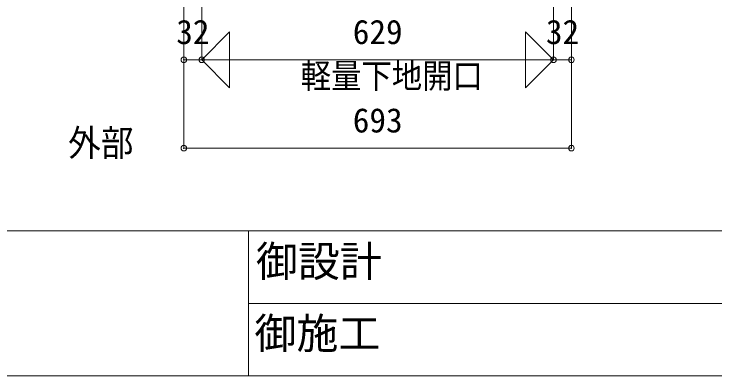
# Model space of a CAD drawing. Units: millimetres at full size, sheet at 1:20. Extents: x -4104 to 3696, y -3386 to 2063.
# Drawn here: x -2967 to -1714, y -3386 to -2739 of the extents above; entities that cross this region are included whole.
import ezdxf
from ezdxf.enums import TextEntityAlignment as Align

# ---------------------------------------------------------------- set-up
doc = ezdxf.new("R2010")
doc.units = ezdxf.units.MM
doc.header["$LTSCALE"] = 20
doc.header["$PDMODE"] = 32
doc.header["$PDSIZE"] = 10
doc.linetypes.add('CHAIN1', pattern=[8, 5, -1, 1, -1])
for name, color, linetype, lineweight in [('0-0', 7, 'Continuous', 9), ('0-1', 7, 'Continuous', 9), ('0-E', 4, 'CHAIN1', 9)]:
    doc.layers.add(name, color=color, linetype=linetype, lineweight=lineweight)
doc.styles.add('ＭＳ ゴシック', font='')
doc.styles.get('ＭＳ ゴシック').set_extended_font_data('MS Gothic')

msp = doc.modelspace()

# ---------------------------------------------------------------- linework, layer by layer
at = {"layer": '0-0'}
for p, q in [((-1970.65, -2978.68), (-1970.65, -2309.78)), ((-2663.65, -2820.5), (-2663.65, -2619.49)), ((-2663.65, -2978.68), (-2663.65, -2619.49)), ((-2631.65, -2820.5), (-2631.65, -2619.49)), ((-2002.65, -2820.5), (-2002.65, -2619.49)), ((-1970.65, -2820.5), (-1970.65, -2619.49)), ((-2631.65, -2820.5), (-2581.65, -2770.5)), ((-2581.65, -2770.5), (-2581.65, -2870.5)), ((-2052.65, -2870.5), (-2052.65, -2770.5)), ((-2002.65, -2820.5), (-2052.65, -2770.5)), ((-2663.65, -2820.5), (-2631.65, -2820.5)), ((-2631.65, -2820.5), (-2581.65, -2870.5)), ((-2631.65, -2820.5), (-2002.65, -2820.5)), ((-2002.65, -2820.5), (-2052.65, -2870.5)), ((-2002.65, -2820.5), (-1970.65, -2820.5)), ((-2663.65, -2978.68), (-1970.65, -2978.68))]:
    msp.add_line(p, q, dxfattribs=at)
for p in [(-2663.65, -2820.5), (-2631.65, -2820.5), (-2002.65, -2820.5), (-1970.65, -2820.5), (-2663.65, -2978.68), (-1970.65, -2978.68)]:
    msp.add_point(p, dxfattribs=at)
at = {"layer": '0-1', "color": 5}
for p, q in [((3695.67, -3126.39), (-4104.13, -3126.39)), ((-2548.07, -3386.39), (-2548.07, -3126.39)), ((-2548.07, -3256.39), (-1078.11, -3256.39))]:
    msp.add_line(p, q, dxfattribs=at)
msp.add_lwpolyline([(3695.67, 2063.48), (3695.67, -3386.39), (-4104.13, -3386.39), (-4104.13, 2063.48)], close=True, dxfattribs=at)

# ---------------------------------------------------------------- texts
at = {"layer": '0-0', "style": 'ＭＳ ゴシック'}
for s, p in [('32', (-2677.14, -2805.5)), ('629', (-2361.42, -2805.5)), ('32', (-2016.14, -2805.5)), ('693', (-2361.42, -2963.68))]:
    msp.add_text(s, height=43.62, dxfattribs=at).set_placement(p, align=Align.BOTTOM_LEFT)
at = {"layer": '0-0', "style": 'ＭＳ ゴシック', "width": 0.9}
msp.add_text('軽量下地開口', height=44.21, dxfattribs=at).set_placement((-2454.5, -2884.59), align=Align.BOTTOM_LEFT)
at = {"layer": '0-1', "style": 'ＭＳ ゴシック'}
for s, p in [('御設計', (-2534.59, -3225.23)), ('御施工', (-2537.22, -3354.03))]:
    msp.add_text(s, height=54.99, dxfattribs=at).set_placement(p, align=Align.BOTTOM_LEFT)
at = {"layer": '0-E', "color": 7, "style": 'ＭＳ ゴシック', "width": 0.9}
msp.add_text('外部', height=47.65, dxfattribs=at).set_placement((-2870.56, -3007.34), align=Align.BOTTOM_LEFT)

doc.saveas('drawing.dxf')
